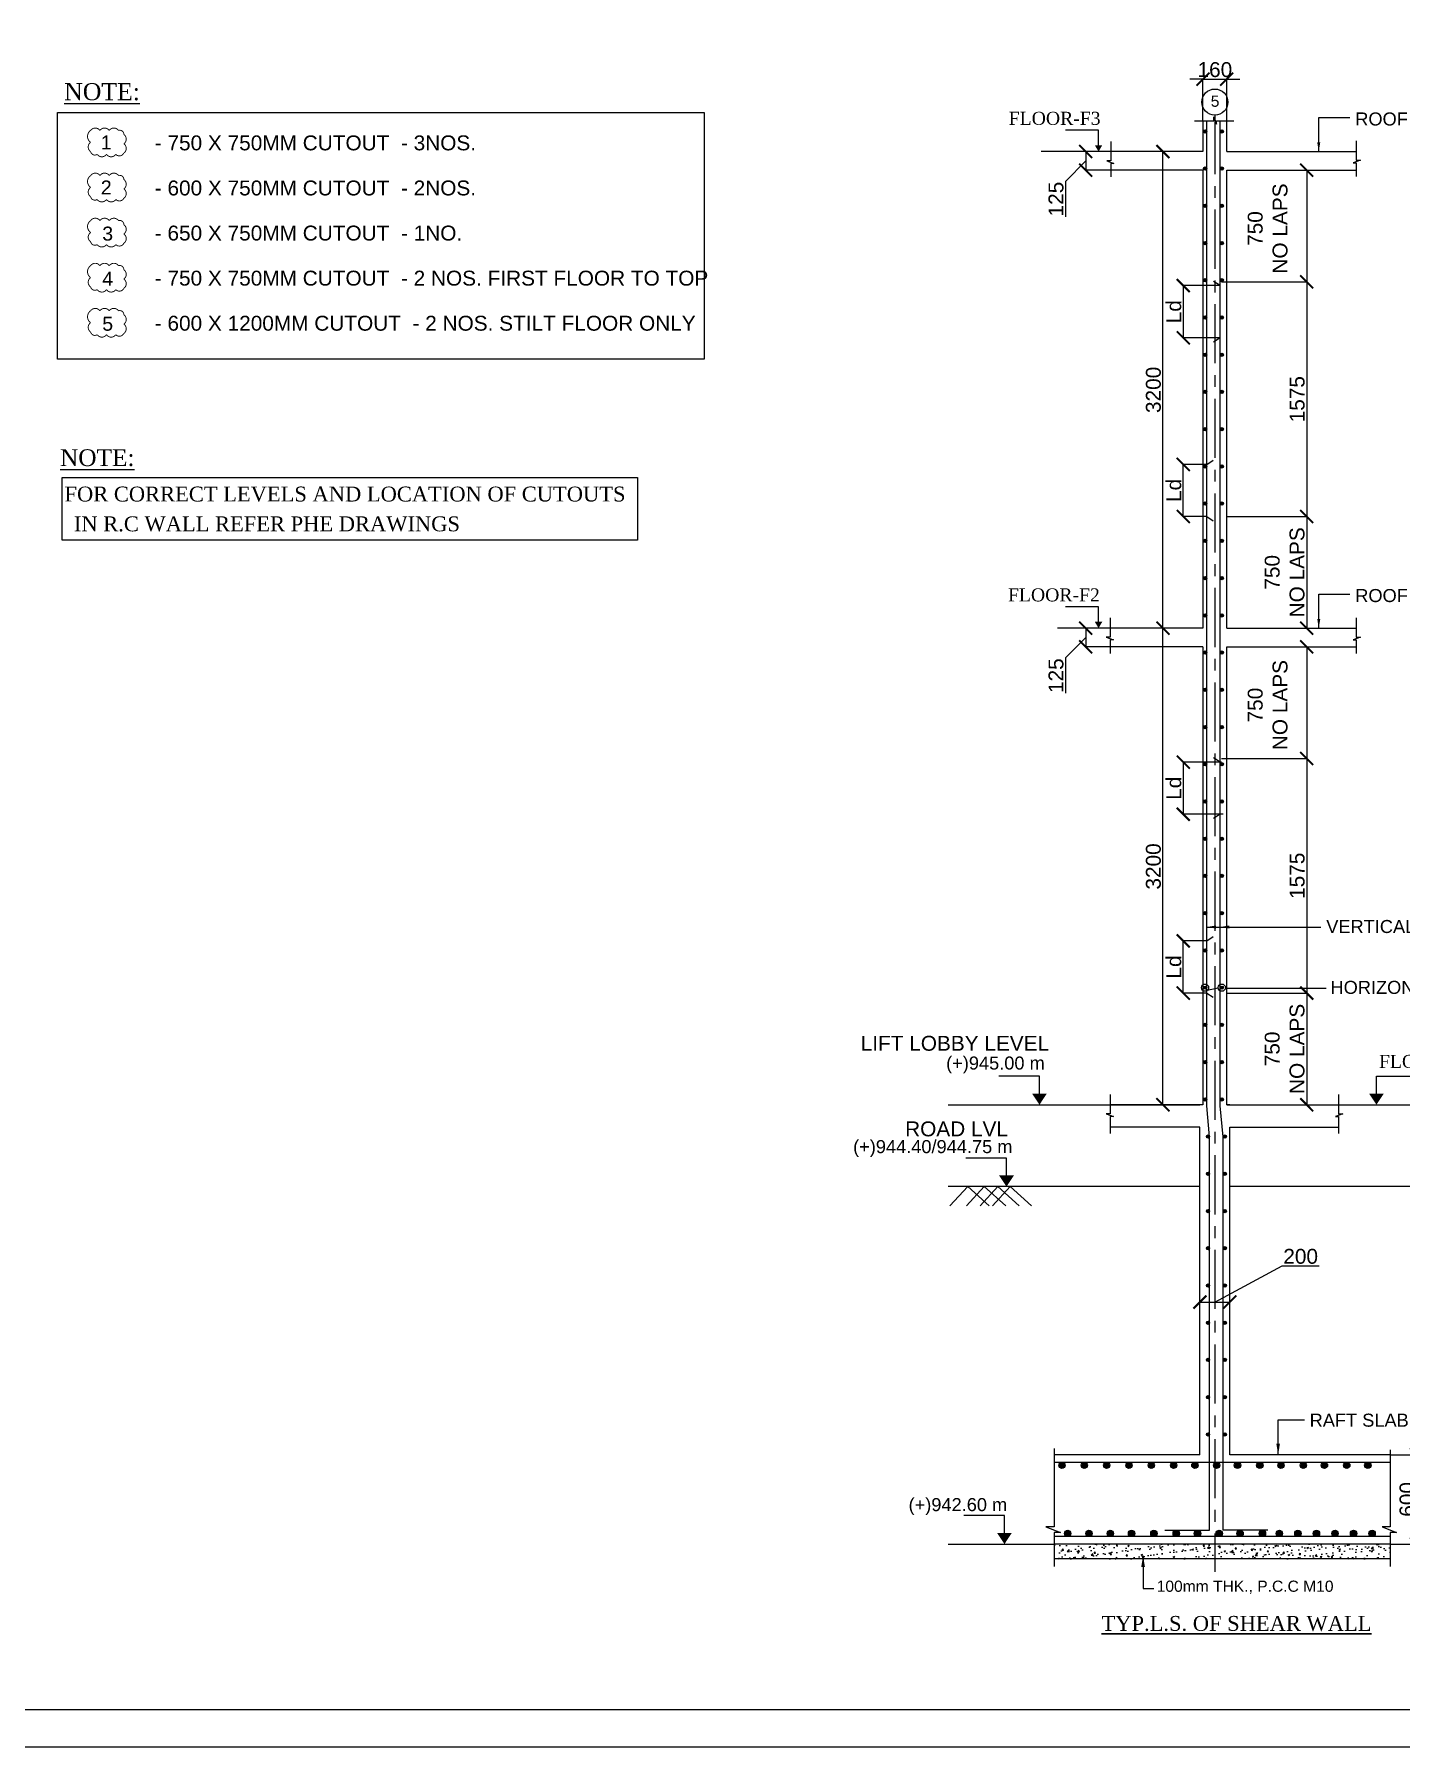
# Model space of a CAD drawing. Header units: inches. Extents: x 207135 to 337634, y -175669 to -89669.
# Drawn here: x 233141 to 269851, y -175669 to -129673 of the extents above; entities that cross this region are included whole.
import ezdxf
from ezdxf.enums import TextEntityAlignment as Align

# ---------------------------------------------------------------- set-up
doc = ezdxf.new("R2010")
doc.units = ezdxf.units.IN
doc.header["$MEASUREMENT"] = 0
doc.linetypes.add('CENTER', pattern=[50.8, 31.75, -6.35, 6.35, -6.35])
for name, color, linetype in [('1', 8, 'Continuous'), ('1 SHEET', 7, 'Continuous'), ('2', 1, 'Continuous'), ('4', 4, 'Continuous'), ('5', 2, 'Continuous'), ('ARROW', 5, 'Continuous'), ('BRACKETS', 4, 'Continuous'), ('DIM', 251, 'Continuous'), ('GRID', 8, 'CENTER'), ('grid ci', 5, 'Continuous'), ('GRID TXT', 4, 'Continuous'), ('sleave', 1, 'Continuous'), ('TEXT-1', 3, 'Continuous'), ('Ttxt', 3, 'Continuous')]:
    doc.layers.add(name, color=color, linetype=linetype)
for name, color, linetype, lineweight in [('JKEC COLHAT', 2, 'Continuous', 20), ('text', 4, 'Continuous', 30), ('TEXT1', 3, 'Continuous', 20)]:
    doc.layers.add(name, color=color, linetype=linetype, lineweight=lineweight)
doc.styles.add('1-GROUND FLOOR$0$SANSSERIF', font='sanss___.ttf')
doc.styles.add('Arial', font='arial.ttf', dxfattribs={"height": 400})
doc.styles.add('T200', font='sanss___.ttf', dxfattribs={"height": 250})
doc.styles.add('T300', font='sanss___.ttf', dxfattribs={"height": 350})
doc.styles.add('T400', font='romantic.ttf')
doc.dimstyles.new('SCALE-25', dxfattribs={"dimtxt": 400, "dimasz": 350, "dimexe": 0, "dimexo": 0, "dimgap": 50, "dimtad": 1, "dimdec": 0, "dimlfac": 0.25, "dimzin": 0, "dimdsep": 46, "dimtxsty": 'Arial', "dimblk": 'ARCHTICK', "dimcen": 0, "dimclrd": 5, "dimclre": 8, "dimclrt": 1, "dimadec": 0, "dimazin": 0, "dimtfac": 1, "dimtdec": 0, "dimtix": 1, "dimtmove": 2, "dimatfit": 3, "dimfxl": 0, "dimtolj": 1, "dimtzin": 0, "dimlwd": -1, "dimarcsym": 0})

# ---------------------------------------------------------------- blocks, each defined once
blk = doc.blocks.new('_ARCHTICK')
at = {"color": 0, "linetype": 'ByBlock', "const_width": 0.15}
blk.add_lwpolyline([(-0.5, -0.5), (0.5, 0.5)], dxfattribs=at)
blk = doc.blocks.new('*D720')
at = {"layer": 'Defpoints', "color": 0}
for p in [(265177, -142625), (265177, -145625), (267324, -145625)]:
    blk.add_point(p, dxfattribs=at)
at = {"layer": 'DIM', "color": 8, "lineweight": -2}
for p, q in [((265177, -142625), (267324, -142625)), ((265177, -145625), (267324, -145625))]:
    blk.add_line(p, q, dxfattribs=at)
at = {"layer": 'DIM', "color": 5}
blk.add_line((267324, -142625), (267324, -145625), dxfattribs=at)
at = {"layer": 'DIM', "color": 5, "xscale": 350, "yscale": 350, "zscale": 350}
for p, rotation in [((267324, -142625), 90), ((267324, -145625), 270)]:
    blk.add_blockref('_ARCHTICK', p, dxfattribs=dict(at, rotation=rotation))
at = {"layer": 'DIM', "color": 1, "insert": (266733, -144125), "char_height": 400, "attachment_point": 5, "rotation": 90, "style": 'Arial'}
blk.add_mtext('\\A1;750\\PNO LAPS', dxfattribs=at)
blk = doc.blocks.new('*D721')
at = {"layer": 'Defpoints', "color": 0}
for p in [(263462, -145625), (264537, -145625), (264457, -158425)]:
    blk.add_point(p, dxfattribs=at)
at = {"layer": 'DIM', "color": 8, "lineweight": -2}
for p, q in [((264537, -145625), (263462, -145625)), ((264457, -158425), (263462, -158425))]:
    blk.add_line(p, q, dxfattribs=at)
at = {"layer": 'DIM', "color": 5}
blk.add_line((263462, -158425), (263462, -145625), dxfattribs=at)
at = {"layer": 'DIM', "color": 5, "xscale": 350, "yscale": 350, "zscale": 350}
for p, rotation in [((263462, -145625), 90), ((263462, -158425), 270)]:
    blk.add_blockref('_ARCHTICK', p, dxfattribs=dict(at, rotation=rotation))
at = {"layer": 'DIM', "color": 1, "insert": (263207, -152025), "char_height": 400, "attachment_point": 5, "rotation": 90, "style": 'Arial'}
blk.add_mtext('\\A1;3200', dxfattribs=at)
blk = doc.blocks.new('_DatumFilled')
at = {"color": 0, "linetype": 'ByBlock'}
blk.add_solid([(0, 0.58), (-1, 0), (0, -0.58)], dxfattribs=at)
blk = doc.blocks.new('*D722')
at = {"layer": 'Defpoints', "color": 0}
for p in [(264009, -141225), (264637, -141225), (264637, -142625)]:
    blk.add_point(p, dxfattribs=at)
at = {"layer": 'DIM', "color": 8, "lineweight": -2}
for p, q in [((264637, -141225), (264009, -141225)), ((264637, -142625), (264009, -142625))]:
    blk.add_line(p, q, dxfattribs=at)
at = {"layer": 'DIM', "color": 5}
blk.add_line((264009, -142625), (264009, -141225), dxfattribs=at)
at = {"layer": 'DIM', "color": 5, "xscale": 350, "yscale": 350, "zscale": 350}
for p, rotation in [((264009, -141225), 90), ((264009, -142625), 270)]:
    blk.add_blockref('_ARCHTICK', p, dxfattribs=dict(at, rotation=rotation))
at = {"layer": 'DIM', "color": 1, "insert": (263755, -141925), "char_height": 400, "attachment_point": 5, "rotation": 90, "style": 'Arial'}
blk.add_mtext('\\A1;Ld', dxfattribs=at)
blk = doc.blocks.new('*D723')
at = {"layer": 'Defpoints', "color": 0}
for p in [(264997, -136425), (264009, -137825), (264997, -137825)]:
    blk.add_point(p, dxfattribs=at)
at = {"layer": 'DIM', "color": 8, "lineweight": -2}
for p, q in [((264997, -136425), (264009, -136425)), ((264997, -137825), (264009, -137825))]:
    blk.add_line(p, q, dxfattribs=at)
at = {"layer": 'DIM', "color": 5}
blk.add_line((264009, -136425), (264009, -137825), dxfattribs=at)
at = {"layer": 'DIM', "color": 5, "xscale": 350, "yscale": 350, "zscale": 350}
for p, rotation in [((264009, -136425), 90), ((264009, -137825), 270)]:
    blk.add_blockref('_ARCHTICK', p, dxfattribs=dict(at, rotation=rotation))
at = {"layer": 'DIM', "color": 1, "insert": (263755, -137125), "char_height": 400, "attachment_point": 5, "rotation": 90, "style": 'Arial'}
blk.add_mtext('\\A1;Ld', dxfattribs=at)
blk = doc.blocks.new('*D724')
at = {"layer": 'Defpoints', "color": 0}
for p in [(265177, -130879), (264537, -132000), (265177, -132000)]:
    blk.add_point(p, dxfattribs=at)
at = {"layer": 'DIM', "color": 5}
for p, q in [((264537, -130879), (264187, -130879)), ((264537, -130879), (265177, -130879)), ((265177, -130879), (265527, -130879))]:
    blk.add_line(p, q, dxfattribs=at)
at = {"layer": 'DIM', "color": 8, "lineweight": -2}
for p, q in [((264537, -132000), (264537, -130879)), ((265177, -132000), (265177, -130879))]:
    blk.add_line(p, q, dxfattribs=at)
at = {"layer": 'DIM', "color": 5, "xscale": 350, "yscale": 350, "zscale": 350}
blk.add_blockref('_ARCHTICK', (264537, -130879), dxfattribs=at)
at = {"layer": 'DIM', "color": 5, "xscale": 350, "yscale": 350, "zscale": 350, "rotation": 180}
blk.add_blockref('_ARCHTICK', (265177, -130879), dxfattribs=at)
at = {"layer": 'DIM', "color": 1, "insert": (264857, -130625), "char_height": 400, "attachment_point": 5, "style": 'Arial'}
blk.add_mtext('\\A1;160', dxfattribs=at)
blk = doc.blocks.new('*D725')
at = {"layer": 'Defpoints', "color": 0}
for p in [(265177, -133325), (265037, -136325), (267324, -136325)]:
    blk.add_point(p, dxfattribs=at)
at = {"layer": 'DIM', "color": 8, "lineweight": -2}
for p, q in [((265177, -133325), (267324, -133325)), ((265037, -136325), (267324, -136325))]:
    blk.add_line(p, q, dxfattribs=at)
at = {"layer": 'DIM', "color": 5}
blk.add_line((267324, -133325), (267324, -136325), dxfattribs=at)
at = {"layer": 'DIM', "color": 5, "xscale": 350, "yscale": 350, "zscale": 350}
for p, rotation in [((267324, -133325), 90), ((267324, -136325), 270)]:
    blk.add_blockref('_ARCHTICK', p, dxfattribs=dict(at, rotation=rotation))
at = {"layer": 'DIM', "color": 1, "insert": (266277, -134891), "char_height": 400, "attachment_point": 5, "rotation": 90, "style": 'Arial'}
blk.add_mtext('\\A1;750\\PNO LAPS', dxfattribs=at)
blk = doc.blocks.new('*D726')
at = {"layer": 'Defpoints', "color": 0}
for p in [(263462, -132825), (264009, -132825), (264009, -145625)]:
    blk.add_point(p, dxfattribs=at)
at = {"layer": 'DIM', "color": 8, "lineweight": -2}
for p, q in [((264009, -132825), (263462, -132825)), ((264009, -145625), (263462, -145625))]:
    blk.add_line(p, q, dxfattribs=at)
at = {"layer": 'DIM', "color": 5}
blk.add_line((263462, -145625), (263462, -132825), dxfattribs=at)
at = {"layer": 'DIM', "color": 5, "xscale": 350, "yscale": 350, "zscale": 350}
for p, rotation in [((263462, -132825), 90), ((263462, -145625), 270)]:
    blk.add_blockref('_ARCHTICK', p, dxfattribs=dict(at, rotation=rotation))
at = {"layer": 'DIM', "color": 1, "insert": (263207, -139225), "char_height": 400, "attachment_point": 5, "rotation": 90, "style": 'Arial'}
blk.add_mtext('\\A1;3200', dxfattribs=at)
blk = doc.blocks.new('*D727')
at = {"layer": 'Defpoints', "color": 0}
for p in [(265257, -163724), (264457, -164220), (265257, -164220)]:
    blk.add_point(p, dxfattribs=at)
at = {"layer": 'DIM', "color": 5}
for p, q in [((264857, -163724), (266667, -162753)), ((266667, -162753), (267657, -162753)), ((264457, -163724), (265257, -163724))]:
    blk.add_line(p, q, dxfattribs=at)
at = {"layer": 'DIM', "color": 8, "lineweight": -2}
for p, q in [((264457, -164220), (264457, -163724)), ((265257, -164220), (265257, -163724))]:
    blk.add_line(p, q, dxfattribs=at)
at = {"layer": 'DIM', "color": 5, "xscale": 350, "yscale": 350, "zscale": 350, "rotation": 180}
blk.add_blockref('_ARCHTICK', (264457, -163724), dxfattribs=at)
at = {"layer": 'DIM', "color": 5, "xscale": 350, "yscale": 350, "zscale": 350}
blk.add_blockref('_ARCHTICK', (265257, -163724), dxfattribs=at)
at = {"layer": 'DIM', "color": 1, "insert": (267162, -162499), "char_height": 400, "attachment_point": 5, "style": 'Arial'}
blk.add_mtext('\\A1;200', dxfattribs=at)
blk = doc.blocks.new('R1')
at = {"layer": '5'}
h = blk.add_hatch(color=256, dxfattribs=at)
edge = h.paths.add_edge_path()
edge.add_arc((0, 0), 69.6, 0, 360)
at = {"layer": '5', "color": 6}
blk.add_circle((0, 0), 69.6, dxfattribs=at)
blk = doc.blocks.new('*D728')
at = {"layer": 'Defpoints', "color": 0}
for p in [(265177, -155425), (265177, -158425), (267324, -158425)]:
    blk.add_point(p, dxfattribs=at)
at = {"layer": 'DIM', "color": 8, "lineweight": -2}
for p, q in [((265177, -155425), (267324, -155425)), ((265177, -158425), (267324, -158425))]:
    blk.add_line(p, q, dxfattribs=at)
at = {"layer": 'DIM', "color": 5}
blk.add_line((267324, -155425), (267324, -158425), dxfattribs=at)
at = {"layer": 'DIM', "color": 5, "xscale": 350, "yscale": 350, "zscale": 350}
for p, rotation in [((267324, -155425), 90), ((267324, -158425), 270)]:
    blk.add_blockref('_ARCHTICK', p, dxfattribs=dict(at, rotation=rotation))
at = {"layer": 'DIM', "color": 1, "insert": (266733, -156925), "char_height": 400, "attachment_point": 5, "rotation": 90, "style": 'Arial'}
blk.add_mtext('\\A1;750\\PNO LAPS', dxfattribs=at)
blk = doc.blocks.new('*D729')
at = {"layer": 'Defpoints', "color": 0}
for p in [(264009, -154025), (264637, -154025), (264637, -155425)]:
    blk.add_point(p, dxfattribs=at)
at = {"layer": 'DIM', "color": 8, "lineweight": -2}
for p, q in [((264637, -154025), (264009, -154025)), ((264637, -155425), (264009, -155425))]:
    blk.add_line(p, q, dxfattribs=at)
at = {"layer": 'DIM', "color": 5}
blk.add_line((264009, -155425), (264009, -154025), dxfattribs=at)
at = {"layer": 'DIM', "color": 5, "xscale": 350, "yscale": 350, "zscale": 350}
for p, rotation in [((264009, -154025), 90), ((264009, -155425), 270)]:
    blk.add_blockref('_ARCHTICK', p, dxfattribs=dict(at, rotation=rotation))
at = {"layer": 'DIM', "color": 1, "insert": (263755, -154725), "char_height": 400, "attachment_point": 5, "rotation": 90, "style": 'Arial'}
blk.add_mtext('\\A1;Ld', dxfattribs=at)
blk = doc.blocks.new('*D730')
at = {"layer": 'Defpoints', "color": 0}
for p in [(265037, -149225), (264009, -150625), (265077, -150625)]:
    blk.add_point(p, dxfattribs=at)
at = {"layer": 'DIM', "color": 8, "lineweight": -2}
for p, q in [((265037, -149225), (264009, -149225)), ((265077, -150625), (264009, -150625))]:
    blk.add_line(p, q, dxfattribs=at)
at = {"layer": 'DIM', "color": 5}
blk.add_line((264009, -149225), (264009, -150625), dxfattribs=at)
at = {"layer": 'DIM', "color": 5, "xscale": 350, "yscale": 350, "zscale": 350}
for p, rotation in [((264009, -149225), 90), ((264009, -150625), 270)]:
    blk.add_blockref('_ARCHTICK', p, dxfattribs=dict(at, rotation=rotation))
at = {"layer": 'DIM', "color": 1, "insert": (263755, -149925), "char_height": 400, "attachment_point": 5, "rotation": 90, "style": 'Arial'}
blk.add_mtext('\\A1;Ld', dxfattribs=at)
blk = doc.blocks.new('*D731')
at = {"layer": 'Defpoints', "color": 0}
for p in [(265177, -146125), (265037, -149125), (267324, -149125)]:
    blk.add_point(p, dxfattribs=at)
at = {"layer": 'DIM', "color": 8, "lineweight": -2}
for p, q in [((265177, -146125), (267324, -146125)), ((265037, -149125), (267324, -149125))]:
    blk.add_line(p, q, dxfattribs=at)
at = {"layer": 'DIM', "color": 5}
blk.add_line((267324, -146125), (267324, -149125), dxfattribs=at)
at = {"layer": 'DIM', "color": 5, "xscale": 350, "yscale": 350, "zscale": 350}
for p, rotation in [((267324, -146125), 90), ((267324, -149125), 270)]:
    blk.add_blockref('_ARCHTICK', p, dxfattribs=dict(at, rotation=rotation))
at = {"layer": 'DIM', "color": 1, "insert": (266277, -147691), "char_height": 400, "attachment_point": 5, "rotation": 90, "style": 'Arial'}
blk.add_mtext('\\A1;750\\PNO LAPS', dxfattribs=at)
blk = doc.blocks.new('*D732')
at = {"layer": 'Defpoints', "color": 0}
for p in [(269570, -167825), (269570, -170225), (270275, -170225)]:
    blk.add_point(p, dxfattribs=at)
at = {"layer": 'DIM', "color": 8, "lineweight": -2}
for p, q in [((269570, -167825), (270275, -167825)), ((269570, -170225), (270275, -170225))]:
    blk.add_line(p, q, dxfattribs=at)
at = {"layer": 'DIM', "color": 5}
blk.add_line((270275, -167825), (270275, -170225), dxfattribs=at)
at = {"layer": 'DIM', "color": 5, "xscale": 350, "yscale": 350, "zscale": 350}
for p, rotation in [((270275, -167825), 90), ((270275, -170225), 270)]:
    blk.add_blockref('_ARCHTICK', p, dxfattribs=dict(at, rotation=rotation))
at = {"layer": 'DIM', "color": 1, "insert": (270021, -169025), "char_height": 400, "attachment_point": 5, "rotation": 90, "style": 'Arial'}
blk.add_mtext('\\A1;600', dxfattribs=at)
blk = doc.blocks.new('*D733')
at = {"layer": 'Defpoints', "color": 0}
for p in [(262062, -132825), (261387, -133325), (262062, -133325)]:
    blk.add_point(p, dxfattribs=at)
at = {"layer": 'DIM', "color": 8, "lineweight": -2}
for p, q in [((262062, -132825), (261387, -132825)), ((262062, -133325), (261387, -133325))]:
    blk.add_line(p, q, dxfattribs=at)
at = {"layer": 'DIM', "color": 5}
for p, q in [((261387, -132825), (261387, -133325)), ((261387, -133075), (260845, -133625)), ((260845, -133625), (260845, -134574))]:
    blk.add_line(p, q, dxfattribs=at)
at = {"layer": 'DIM', "color": 5, "xscale": 350, "yscale": 350, "zscale": 350}
for p, rotation in [((261387, -132825), 90), ((261387, -133325), 270)]:
    blk.add_blockref('_ARCHTICK', p, dxfattribs=dict(at, rotation=rotation))
at = {"layer": 'DIM', "color": 1, "insert": (260591, -134100), "char_height": 400, "attachment_point": 5, "rotation": 90, "style": 'Arial'}
blk.add_mtext('\\A1;125', dxfattribs=at)
blk = doc.blocks.new('*D734')
at = {"layer": 'Defpoints', "color": 0}
for p in [(265077, -136325), (265177, -142625), (267324, -142625)]:
    blk.add_point(p, dxfattribs=at)
at = {"layer": 'DIM', "color": 8, "lineweight": -2}
for p, q in [((265077, -136325), (267324, -136325)), ((265177, -142625), (267324, -142625))]:
    blk.add_line(p, q, dxfattribs=at)
at = {"layer": 'DIM', "color": 5}
blk.add_line((267324, -136325), (267324, -142625), dxfattribs=at)
at = {"layer": 'DIM', "color": 5, "xscale": 350, "yscale": 350, "zscale": 350}
for p, rotation in [((267324, -136325), 90), ((267324, -142625), 270)]:
    blk.add_blockref('_ARCHTICK', p, dxfattribs=dict(at, rotation=rotation))
at = {"layer": 'DIM', "color": 1, "insert": (267069, -139475), "char_height": 400, "attachment_point": 5, "rotation": 90, "style": 'Arial'}
blk.add_mtext('\\A1;1575', dxfattribs=at)
blk = doc.blocks.new('*D735')
at = {"layer": 'Defpoints', "color": 0}
for p in [(262062, -145625), (261387, -146125), (262062, -146125)]:
    blk.add_point(p, dxfattribs=at)
at = {"layer": 'DIM', "color": 8, "lineweight": -2}
for p, q in [((262062, -145625), (261387, -145625)), ((262062, -146125), (261387, -146125))]:
    blk.add_line(p, q, dxfattribs=at)
at = {"layer": 'DIM', "color": 5}
for p, q in [((261387, -145625), (261387, -146125)), ((261387, -145875), (260845, -146425)), ((260845, -146425), (260845, -147374))]:
    blk.add_line(p, q, dxfattribs=at)
at = {"layer": 'DIM', "color": 5, "xscale": 350, "yscale": 350, "zscale": 350}
for p, rotation in [((261387, -145625), 90), ((261387, -146125), 270)]:
    blk.add_blockref('_ARCHTICK', p, dxfattribs=dict(at, rotation=rotation))
at = {"layer": 'DIM', "color": 1, "insert": (260591, -146900), "char_height": 400, "attachment_point": 5, "rotation": 90, "style": 'Arial'}
blk.add_mtext('\\A1;125', dxfattribs=at)
blk = doc.blocks.new('*D736')
at = {"layer": 'Defpoints', "color": 0}
for p in [(265077, -149125), (265177, -155425), (267324, -155425)]:
    blk.add_point(p, dxfattribs=at)
at = {"layer": 'DIM', "color": 8, "lineweight": -2}
for p, q in [((265077, -149125), (267324, -149125)), ((265177, -155425), (267324, -155425))]:
    blk.add_line(p, q, dxfattribs=at)
at = {"layer": 'DIM', "color": 5}
blk.add_line((267324, -149125), (267324, -155425), dxfattribs=at)
at = {"layer": 'DIM', "color": 5, "xscale": 350, "yscale": 350, "zscale": 350}
for p, rotation in [((267324, -149125), 90), ((267324, -155425), 270)]:
    blk.add_blockref('_ARCHTICK', p, dxfattribs=dict(at, rotation=rotation))
at = {"layer": 'DIM', "color": 1, "insert": (267069, -152275), "char_height": 400, "attachment_point": 5, "rotation": 90, "style": 'Arial'}
blk.add_mtext('\\A1;1575', dxfattribs=at)

msp = doc.modelspace()

# ---------------------------------------------------------------- hatches: boundary and pattern name
at = {"layer": '1'}
h = msp.add_hatch(dxfattribs=at)
h.set_pattern_fill('AR-CONC', color=256, scale=60, style=0)
h.set_pattern_definition([(50, (-344287.3, -259990.6), (430.3561, -37.65128), [45, -495]), (355, (-344287.3, -259990.6), (-83.2508, 451.31528), [36, -396]), (100.4514, (-344251.44, -259993.74), (347.10563, 413.66373), [38.2441, -420.68527]), (46.1842, (-344287.3, -259870.6), (640.34463, -99.3114), [67.5, -742.5]), (96.6356, (-344233.94, -259878.9), (560.7976, 584.4707), [57.3662, -631.0278]), (351.1842, (-344287.3, -259870.6), (560.7972, 584.47116), [54, -594]), (21, (-344227.3, -259900.6), (358.14423, -241.57133), [45, -495]), (326, (-344227.3, -259900.6), (145.9892, 435.09003), [36, -396]), (71.4514, (-344197.46, -259920.73), (504.13358, 193.5183), [38.2441, -420.68527]), (37.5, (-344287.3, -259990.6), (7.295913, 199.736312), [0, -391.2, 0, -402, 0, -397.5]), (7.5, (-344287.3, -259990.6), (157.84172, 236.64703), [0, -229.2, 0, -382.2, 0, -151.5]), (327.5, (-344421.1, -259990.6), (320.29346, -13.532923), [0, -150, 0, -468, 0, -621]), (317.5, (-344481.1, -259990.6), (349.9117, 60.06299), [0, -195, 0, -310.8, 0, -441])])
h.paths.add_polyline_path([(260538.7, -170225), (269569.9, -170225), (269569.9, -170625), (260538.7, -170625)])
at = {"layer": '5'}
for points in [[(260835.8, -168110, 1), (260664.4, -168110, 1)], [(261435.8, -168110, 1), (261264.4, -168110, 1)], [(262035.8, -168110, 1), (261864.4, -168110, 1)], [(262635.8, -168110, 1), (262464.4, -168110, 1)], [(263235.8, -168110, 1), (263064.4, -168110, 1)], [(263835.8, -168110, 1), (263664.4, -168110, 1)], [(264407.6, -168110, 1), (264236.2, -168110, 1)], [(264991.4, -168110, 1), (264820.1, -168110, 1)], [(265550.8, -168110, 1), (265379.5, -168110, 1)], [(266150.8, -168110, 1), (265979.5, -168110, 1)], [(266718.1, -168110, 1), (266546.8, -168110, 1)], [(267318.1, -168110, 1), (267146.8, -168110, 1)], [(267885.4, -168110, 1), (267714.1, -168110, 1)], [(268485.4, -168110, 1), (268314.1, -168110, 1)], [(269052.7, -168110, 1), (268881.4, -168110, 1)], [(260989.8, -169939.4, 1), (260818.4, -169939.4, 1)], [(261561.6, -169939.4, 1), (261390.2, -169939.4, 1)], [(262133.4, -169939.4, 1), (261962, -169939.4, 1)], [(262705.2, -169939.4, 1), (262533.8, -169939.4, 1)], [(263305.2, -169939.4, 1), (263133.8, -169939.4, 1)], [(263905.2, -169939.4, 1), (263733.8, -169939.4, 1)], [(264477, -169939.4, 1), (264305.6, -169939.4, 1)], [(265060.8, -169939.4, 1), (264889.5, -169939.4, 1)], [(265620.3, -169939.4, 1), (265448.9, -169939.4, 1)], [(266220.3, -169939.4, 1), (266048.9, -169939.4, 1)], [(266675.2, -169939.4, 1), (266503.9, -169939.4, 1)], [(267173.7, -169939.4, 1), (267002.4, -169939.4, 1)], [(267672.2, -169939.4, 1), (267500.9, -169939.4, 1)], [(268170.8, -169939.4, 1), (267999.4, -169939.4, 1)], [(268669.3, -169939.4, 1), (268498, -169939.4, 1)], [(269167.8, -169939.4, 1), (268996.5, -169939.4, 1)]]:
    msp.add_hatch(color=256, dxfattribs=at).paths.add_polyline_path(points)

# ---------------------------------------------------------------- linework, layer by layer
at = {"layer": '1'}
for p, q in [((258217, -160625), (257741.6, -161139.2)), ((258663.5, -160625), (258188.1, -161139.2)), ((258217, -160625), (258792.3, -161139.2)), ((259028.3, -160625), (258552.9, -161139.2)), ((258663.5, -160625), (259238.9, -161139.2)), ((259359.5, -160625), (258884.2, -161139.2)), ((259028.3, -160625), (259603.7, -161139.2)), ((259359.5, -160625), (259934.9, -161139.2))]:
    msp.add_line(p, q, dxfattribs=at)
for points in [[(264313.3, -132000), (264833.4, -132000), (264833.4, -131889.7), (264905.3, -132085), (264905.3, -132000), (265365.7, -132000)], [(262061.9, -132549.3), (262061.9, -133069.5), (261951.6, -133069.5), (262146.9, -133141.3), (262061.9, -133141.3), (262061.9, -133501.7)], [(268657.2, -132536.5), (268657.2, -133056.6), (268767.5, -133056.6), (268572.3, -133128.5), (268657.2, -133128.5), (268657.2, -133488.9)], [(262047.8, -145349.3), (262047.8, -145869.5), (261937.5, -145869.5), (262132.7, -145941.3), (262047.8, -145941.3), (262047.8, -146301.7)], [(268657.2, -145349.3), (268657.2, -145869.5), (268767.5, -145869.5), (268572.3, -145941.3), (268657.2, -145941.3), (268657.2, -146301.7)], [(262047.8, -158149.3), (262047.8, -158669.5), (261937.5, -158669.5), (262132.7, -158741.3), (262047.8, -158741.3), (262047.8, -159201.7)], [(268180.6, -158149.3), (268180.6, -158669.5), (268290.9, -158669.5), (268095.7, -158741.3), (268180.6, -158741.3), (268180.6, -159201.7)], [(260538.7, -167655.6), (260538.7, -169766.3), (260318.1, -169766.3), (260708.6, -169910.1), (260538.7, -169910.1), (260538.7, -170830.8)], [(269569.9, -167693.5), (269569.9, -169766.3), (269349.4, -169766.3), (269739.8, -169910.1), (269569.9, -169910.1), (269569.9, -170830.8)]]:
    msp.add_lwpolyline(points, dxfattribs=at)
at = {"layer": '2', "color": 5}
for p, q in [((264945.8, -155296.9), (264651.2, -155358.4)), ((265138.7, -155291), (267845.2, -155291.2)), ((269569.9, -170625), (260538.7, -170625))]:
    msp.add_line(p, q, dxfattribs=at)
at = {"layer": '2', "color": 1}
msp.add_lwpolyline([(251135.3, -138397.6), (233768.5, -138397.6), (233768.5, -131769.9), (251135.3, -131769.9)], close=True, dxfattribs=at)
at = {"layer": '2', "color": 1, "linetype": 'Continuous'}
for points in [[(261732.5, -132652.2), (261732.5, -132248.1), (260841.7, -132248.1)], [(261732.5, -145452.2), (261732.5, -145048.1), (260841.7, -145048.1)], [(260144.5, -158223.7), (260144.5, -157661.3), (259053.7, -157661.3)], [(269197.3, -158223.7), (269197.3, -157661.3), (270198.9, -157661.3)], [(259259.5, -160423.7), (259259.5, -159861.3), (258168.8, -159861.3)], [(259204.2, -170023.7), (259204.2, -169461.3), (258113.5, -169461.3)]]:
    msp.add_lwpolyline(points, dxfattribs=at)
at = {"layer": '2', "color": 5}
for centre in [(264592.7, -155280.5), (265041.8, -155280.5)]:
    msp.add_circle(centre, 97.4, dxfattribs=at)
at = {"layer": '2', "color": 1, "linetype": 'Continuous'}
for points in [[(260345.3, -158124.2), (260145.3, -158425), (259945.3, -158124.2)], [(269398.2, -158124.2), (269198.2, -158425), (268998.2, -158124.2)], [(259460.3, -160324.2), (259260.3, -160625), (259060.3, -160324.2)], [(259405.1, -169924.2), (259205.1, -170225), (259005.1, -169924.2)]]:
    msp.add_solid(points, dxfattribs=at)
at = {"layer": '4', "ltscale": 0.2}
for p, q in [((264537.3, -132000), (264537.3, -132825)), ((265177.3, -132825), (265177.3, -132000)), ((264537.3, -132825), (262061.9, -132825)), ((265177.3, -132825), (268657.2, -132825)), ((264537.3, -133325), (262061.9, -133325)), ((264537.3, -133325), (264537.3, -145625)), ((265177.3, -145625), (265177.3, -133325)), ((265177.3, -133325), (268657.2, -133325)), ((264537.3, -145625), (262047.8, -145625)), ((265177.3, -145625), (268657.2, -145625)), ((264537.3, -146125), (262047.8, -146125)), ((264537.3, -146125), (264537.3, -158425)), ((265177.3, -158425), (265177.3, -146125)), ((265177.3, -146125), (268657.2, -146125)), ((264537.3, -158425), (262047.8, -158425)), ((264537.3, -158425), (264457.3, -158425)), ((265257.3, -158425), (265177.3, -158425)), ((265177.3, -158425), (268180.6, -158425)), ((264457.3, -159025), (262047.8, -159025)), ((264457.3, -167825), (264457.3, -159025)), ((265257.3, -167825), (265257.3, -159025)), ((265257.3, -159025), (268180.6, -159025))]:
    msp.add_line(p, q, dxfattribs=at)
at = {"layer": '4'}
for p, q in [((264457.3, -167825), (260538.7, -167825)), ((269569.9, -167825), (265257.3, -167825)), ((269569.9, -170225), (260538.7, -170225))]:
    msp.add_line(p, q, dxfattribs=at)
at = {"layer": '5', "ltscale": 0.2}
for p, q in [((264637.3, -158457.9), (264637.3, -132000)), ((264997.3, -158457.9), (264997.3, -132000)), ((264997.3, -136425), (264823.2, -136310)), ((264997.3, -137825), (264823.2, -137940)), ((264637.3, -141225), (264811.3, -141110)), ((264637.3, -142625), (264811.3, -142740)), ((264997.3, -149225), (264823.2, -149110)), ((264997.3, -150625), (264823.2, -150740)), ((264637.3, -154025), (264811.3, -153910)), ((264637.3, -155425), (264811.3, -155540)), ((264717.3, -159286.2), (264637.3, -158457.9)), ((265077.3, -159286.2), (264997.3, -158457.9))]:
    msp.add_line(p, q, dxfattribs=at)
at = {"layer": '5'}
for p, q in [((260538.7, -168025), (269569.9, -168025)), ((269569.9, -170025), (260538.7, -170025))]:
    msp.add_line(p, q, dxfattribs=at)
at = {"layer": '5', "color": 7, "const_width": 25}
msp.add_lwpolyline([(234655.9, -132256.8, -0.5205671), (234905.9, -132256.8, -0.5205671), (235155.9, -132256.8, -0.5205671), (235405.9, -132256.8, -0.5205671), (235548, -132364.7, -0.5205671), (235548, -132614.7, -0.5205671), (235548, -132864.7, -0.5205671), (235332.5, -132899.2, -0.5205671), (235082.5, -132899.2, -0.5205671), (234832.5, -132899.2, -0.5205671), (234655.9, -132825.7, -0.5205671), (234655.9, -132575.7, -0.5205671)], format="xyb", close=True, dxfattribs=at)
at = {"layer": '5', "color": 3, "const_width": 25}
msp.add_lwpolyline([(234655.9, -133467.7, -0.5205671), (234905.9, -133467.7, -0.5205671), (235155.9, -133467.7, -0.5205671), (235405.9, -133467.7, -0.5205671), (235548, -133575.7, -0.5205671), (235548, -133825.7, -0.5205671), (235548, -134075.7, -0.5205671), (235332.5, -134110.1, -0.5205671), (235082.5, -134110.1, -0.5205671), (234832.5, -134110.1, -0.5205671), (234655.9, -134036.7, -0.5205671), (234655.9, -133786.7, -0.5205671)], format="xyb", close=True, dxfattribs=at)
at = {"layer": '5', "const_width": 25}
msp.add_lwpolyline([(234655.9, -134678.7, -0.5205671), (234905.9, -134678.7, -0.5205671), (235155.9, -134678.7, -0.5205671), (235405.9, -134678.7, -0.5205671), (235548, -134786.6, -0.5205671), (235548, -135036.6, -0.5205671), (235548, -135286.6, -0.5205671), (235332.5, -135321.1, -0.5205671), (235082.5, -135321.1, -0.5205671), (234832.5, -135321.1, -0.5205671), (234655.9, -135247.7, -0.5205671), (234655.9, -134997.7, -0.5205671)], format="xyb", close=True, dxfattribs=at)
at = {"layer": '5', "color": 30, "const_width": 25}
msp.add_lwpolyline([(234655.9, -135889.7, -0.5205671), (234905.9, -135889.7, -0.5205671), (235155.9, -135889.7, -0.5205671), (235405.9, -135889.7, -0.5205671), (235548, -135997.6, -0.5205671), (235548, -136247.6, -0.5205671), (235548, -136497.6, -0.5205671), (235332.5, -136532.1, -0.5205671), (235082.5, -136532.1, -0.5205671), (234832.5, -136532.1, -0.5205671), (234655.9, -136458.7, -0.5205671), (234655.9, -136208.7, -0.5205671)], format="xyb", close=True, dxfattribs=at)
at = {"layer": '5', "color": 6, "const_width": 25}
msp.add_lwpolyline([(234655.9, -137100.7, -0.5205671), (234905.9, -137100.7, -0.5205671), (235155.9, -137100.7, -0.5205671), (235405.9, -137100.7, -0.5205671), (235548, -137208.6, -0.5205671), (235548, -137458.6, -0.5205671), (235548, -137708.6, -0.5205671), (235332.5, -137743.1, -0.5205671), (235082.5, -137743.1, -0.5205671), (234832.5, -137743.1, -0.5205671), (234655.9, -137669.6, -0.5205671), (234655.9, -137419.6, -0.5205671)], format="xyb", close=True, dxfattribs=at)
at = {"layer": '5', "ltscale": 0.2}
for points in [[(263517.6, -169853.7), (264717.6, -169853.7), (264717.6, -159286.2)], [(266277.3, -169853.7), (265077.3, -169853.7), (265077.3, -159286.2)]]:
    msp.add_lwpolyline(points, dxfattribs=at)
at = {"layer": '5'}
for centre in [(260750.1, -168110), (261350.1, -168110), (261950.1, -168110), (262550.1, -168110), (263150.1, -168110), (263750.1, -168110), (264321.9, -168110), (264905.7, -168110), (265465.2, -168110), (266065.2, -168110), (266632.5, -168110), (267232.5, -168110), (267799.8, -168110), (268399.8, -168110), (268967.1, -168110), (260904.1, -169939.4), (261475.9, -169939.4), (262047.7, -169939.4), (262619.5, -169939.4), (263219.5, -169939.4), (263819.5, -169939.4), (264391.3, -169939.4), (264975.1, -169939.4), (265534.6, -169939.4), (266134.6, -169939.4), (266589.5, -169939.4), (267088, -169939.4), (267586.6, -169939.4), (268085.1, -169939.4), (268583.6, -169939.4), (269082.1, -169939.4)]:
    msp.add_circle(centre, 85.7, dxfattribs=at)
at = {"layer": 'BRACKETS', "color": 1}
for p, q in [((262061.9, -132825), (260192.9, -132825)), ((262047.8, -145625), (260628.3, -145625)), ((257693.2, -158425), (264457.3, -158425)), ((267999.1, -158425), (277458.9, -158425)), ((264457.3, -160625), (257693.2, -160625)), ((277378.9, -160625), (265257.3, -160625)), ((257693.2, -170225), (260538.7, -170225))]:
    msp.add_line(p, q, dxfattribs=at)
at = {"layer": 'Defpoints', "ltscale": 0.2}
msp.add_lwpolyline([(207134.8, -175669), (329134.8, -175669), (329134.8, -89669), (207134.8, -89669)], close=True, dxfattribs=at)
msp.add_lwpolyline([(207134.8, -175669), (329134.8, -175669), (329134.8, -89669), (207134.8, -89669)], close=True, dxfattribs=at)
at = {"layer": 'GRID', "ltscale": 50}
msp.add_line((264857.3, -131843.6), (264857.3, -170973.6), dxfattribs=at)
at = {"layer": 'grid ci'}
msp.add_circle((264857.3, -131493.6), 350, dxfattribs=at)
at = {"layer": 'JKEC COLHAT', "ltscale": 0.2}
msp.add_lwpolyline([(208134.8, -174669), (328134.8, -174669), (328134.8, -90669), (208134.8, -90669)], close=True, dxfattribs=at)
msp.add_lwpolyline([(208134.8, -174669), (328134.8, -174669), (328134.8, -90669), (208134.8, -90669)], close=True, dxfattribs=at)
at = {"layer": 'sleave'}
msp.add_lwpolyline([(249349.9, -143258.8), (233890.4, -143258.8), (233890.4, -141576.6), (249349.9, -141576.6)], close=True, dxfattribs=at)

# ---------------------------------------------------------------- block references
at = {"layer": '2', "color": 1, "linetype": 'Continuous', "xscale": 172.8000000000466, "yscale": 172.8000000000466, "zscale": 172.8000000000466, "rotation": 90}
for p in [(261732.5, -132652.2), (261732.5, -145452.2)]:
    msp.add_blockref('_DatumFilled', p, dxfattribs=at)
at = {"layer": '5', "xscale": 0.6400000001303852, "yscale": 0.6400000001303852, "zscale": 0.6400000001303852}
for p in [(264592.7, -132280.5), (265041.8, -132280.5), (264592.7, -133280.5), (265041.8, -133280.5), (264592.7, -134280.5), (265041.8, -134280.5), (264592.7, -135280.5), (265041.8, -135280.5), (264592.7, -136280.5), (265041.8, -136280.5), (264592.7, -137280.5), (265041.8, -137280.5), (264592.7, -138280.5), (265041.8, -138280.5), (264592.7, -139280.5), (265041.8, -139280.5), (264592.7, -140280.5), (265041.8, -140280.5), (264592.7, -141280.5), (265041.8, -141280.5), (264592.7, -142280.5), (265041.8, -142280.5), (264592.7, -143280.5), (265041.8, -143280.5), (264592.7, -144280.5), (265041.8, -144280.5), (264592.7, -145280.5), (265041.8, -145280.5), (264592.7, -146280.5), (265041.8, -146280.5), (264592.7, -147280.5), (265041.8, -147280.5), (264592.7, -148280.5), (265041.8, -148280.5), (264592.7, -149280.5), (265041.8, -149280.5), (264592.7, -150280.5), (265041.8, -150280.5), (264592.7, -151280.5), (265041.8, -151280.5), (264592.7, -152280.5), (265041.8, -152280.5), (264592.7, -153280.5), (265041.8, -153280.5), (264592.7, -154280.5), (265041.8, -154280.5), (264592.7, -155280.5), (265041.8, -155280.5), (264592.7, -156280.5), (265041.8, -156280.5), (264592.7, -157280.5), (265041.8, -157280.5), (264592.7, -158280.5), (265041.8, -158280.5), (264673.1, -159280.5), (265121.8, -159280.5), (264673.1, -160280.5), (265121.8, -160280.5), (264673.1, -161280.5), (265121.8, -161280.5), (264673.1, -162280.5), (265121.8, -162280.5), (264673.1, -163280.5), (265121.8, -163280.5), (264673.1, -164280.5), (265121.8, -164280.5), (264673.1, -165280.5), (265121.8, -165280.5), (264673.1, -166280.5), (265121.8, -166280.5), (264673.1, -167280.5), (265121.8, -167280.5)]:
    msp.add_blockref('R1', p, dxfattribs=at)

# ---------------------------------------------------------------- texts
at = {"layer": '1 SHEET', "color": 4, "ltscale": 7, "style": 'T400'}
msp.add_text('%%UNOTE:', height=457.14, dxfattribs=at).set_placement((233947.3, -131443.3))
at = {"layer": 'DIM', "color": 2, "style": 'T300'}
for s, p in [('1', (234929.5, -132765)), ('2', (234929.5, -133976)), ('3', (234968.8, -135214.4)), ('4', (234968.8, -136425.4)), ('5', (234968.8, -137636.4))]:
    msp.add_text(s, height=375, dxfattribs=at).set_placement(p)
at = {"layer": 'GRID TXT', "style": 'T200'}
msp.add_text('5', height=300, dxfattribs=at).set_placement((264746.7, -131620.2))
at = {"layer": 'text', "color": 4, "style": 'T400'}
for s, p in [('FOR CORRECT LEVELS AND LOCATION OF CUTOUTS ', (241564.8, -142342.4)), ('IN R.C WALL REFER PHE DRAWINGS', (239391.9, -143142.9)), ('%%UTYP.L.S. OF SHEAR WALL', (265438.7, -172676.3))]:
    msp.add_text(s, height=400, dxfattribs=at).set_placement(p, align=Align.BOTTOM_CENTER)
at = {"layer": 'TEXT-1', "color": 41, "style": 'T400'}
for s, p in [('FLOOR-F3', (259319.5, -132105.6)), ('FLOOR-F2', (259299.7, -144905.6)), ('FLOOR-F1', (269266.6, -157436.2))]:
    msp.add_text(s, height=350, dxfattribs=at).set_placement(p)
at = {"layer": 'TEXT1', "color": 3, "ltscale": 7, "style": 'T300'}
for s, p in [('- 750 X 750MM CUTOUT  - 3NOS.  ', (236378.9, -132790.5)), ('- 600 X 750MM CUTOUT  - 2NOS.  ', (236378.9, -134001.5)), ('- 650 X 750MM CUTOUT  - 1NO.  ', (236378.9, -135212.5)), ('- 750 X 750MM CUTOUT  - 2 NOS. FIRST FLOOR TO TOP', (236378.9, -136423.4)), ('- 600 X 1200MM CUTOUT  - 2 NOS. STILT FLOOR ONLY', (236378.9, -137634.4)), ('LIFT LOBBY LEVEL', (255343.1, -156974.5)), ('ROAD LVL', (256536.7, -159273.4))]:
    msp.add_text(s, height=400, dxfattribs=at).set_placement(p)
at = {"layer": 'TEXT1', "color": 4, "style": 'T400'}
msp.add_text('%%UNOTE:', height=450, dxfattribs=at).set_placement((233834.1, -141270.3))
at = {"layer": 'TEXT1', "color": 7, "ltscale": 7, "style": 'T300'}
for s, p in [('(+)945.00 m', (257637.7, -157480.1)), ('(+)944.40/944.75 m', (255138.9, -159724.8)), ('(+)942.60 m', (256629.2, -169340.9))]:
    msp.add_text(s, height=350, dxfattribs=at).set_placement(p)
at = {"layer": 'TEXT1', "style": '1-GROUND FLOOR$0$SANSSERIF'}
msp.add_text('100mm THK., P.C.C M10', height=300, dxfattribs=at).set_placement((263294.7, -171507.2))
at = {"layer": 'Ttxt', "color": 4, "style": 'Arial'}
for s, p in [('ROOF SLAB', (268629.1, -132123.3)), ('ROOF SLAB', (268629.1, -144923.3)), ('VERTICAL REINFORCEMENT', (267849.5, -153812.8)), ('HORIZONTAL REINFORMENT', (267963.8, -155447.1)), ('RAFT SLAB', (267403.8, -167072.7))]:
    msp.add_text(s, height=350, dxfattribs=at).set_placement(p)

# ---------------------------------------------------------------- dimensions: what is measured, and where the dimension line sits
at = {"layer": 'DIM'}
dim = msp.add_linear_dim(base=(265177.3, -130878.8), p1=(264537.3, -132000), p2=(265177.3, -132000), dimstyle='SCALE-25', override={"dimarcsym": 2}, dxfattribs=at)
dim.commit()
dim.dimension.update_dxf_attribs({"geometry": '*D724', "text_midpoint": (264857.3, -130624.6)})
at = {"layer": 'DIM', "color": 2}
for base, p1, p2, picture, middle in [((261387.4, -133325), (262061.9, -132825), (262061.9, -133325), '*D733', (260844.9, -133675)), ((261387.4, -146125), (262061.9, -145625), (262061.9, -146125), '*D735', (260844.9, -146475))]:
    dim = msp.add_linear_dim(base=base, p1=p1, p2=p2, angle=90, dimstyle='SCALE-25', override={"dimtmove": 1}, dxfattribs=at)
    dim.commit()
    dim.dimension.update_dxf_attribs({"geometry": picture, "text_midpoint": middle, "dimtype": 160})
at = {"layer": 'DIM'}
for base, p1, p2, picture, middle in [((263461.9, -132825), (264008.8, -145625), (264008.8, -132825), '*D726', (263207.5, -139225)), ((263461.9, -145625), (264457.3, -158425), (264537.3, -145625), '*D721', (263207.5, -152025))]:
    dim = msp.add_linear_dim(base=base, p1=p1, p2=p2, angle=90, dimstyle='SCALE-25', override={"dimarcsym": 2}, dxfattribs=at)
    dim.commit()
    dim.dimension.update_dxf_attribs({"geometry": picture, "text_midpoint": middle})
for base, p1, p2, picture, middle in [((267323.6, -136325), (265177.3, -133325), (265036.6, -136325), '*D725', (266277.4, -134891.3)), ((267323.6, -149125), (265177.3, -146125), (265036.6, -149125), '*D731', (266277.4, -147691.3))]:
    dim = msp.add_linear_dim(base=base, p1=p1, p2=p2, angle=90, text='<>\\PNO LAPS', dimstyle='SCALE-25', override={"dimarcsym": 2}, dxfattribs=at)
    dim.commit()
    dim.dimension.update_dxf_attribs({"geometry": picture, "text_midpoint": middle, "dimtype": 160})
at = {"layer": 'DIM', "color": 2}
for base, p1, p2, picture, middle in [((267323.6, -142625), (265077.3, -136325), (265177.3, -142625), '*D734', (267069.4, -139475)), ((267323.6, -155425), (265077.3, -149125), (265177.3, -155425), '*D736', (267069.4, -152275))]:
    dim = msp.add_linear_dim(base=base, p1=p1, p2=p2, angle=90, dimstyle='SCALE-25', dxfattribs=at)
    dim.commit()
    dim.dimension.update_dxf_attribs({"geometry": picture, "text_midpoint": middle})
at = {"layer": 'DIM'}
for base, p1, p2, text, picture, middle in [((264008.8, -137825), (264997.3, -136425), (264997.3, -137825), 'Ld', '*D723', (263755.5, -137125)), ((264008.8, -141225), (264637.3, -142625), (264637.3, -141225), 'Ld', '*D722', (263755.5, -141925)), ((267323.6, -145625), (265177.3, -142625), (265177.3, -145625), '<>\\PNO LAPS', '*D720', (266732.5, -144125)), ((264008.8, -150625), (265036.6, -149225), (265077.3, -150625), 'Ld', '*D730', (263755.5, -149925)), ((264008.8, -154025), (264637.3, -155425), (264637.3, -154025), 'Ld', '*D729', (263755.5, -154725)), ((267323.6, -158425), (265177.3, -155425), (265177.3, -158425), '<>\\PNO LAPS', '*D728', (266732.5, -156925))]:
    dim = msp.add_linear_dim(base=base, p1=p1, p2=p2, angle=90, text=text, dimstyle='SCALE-25', override={"dimarcsym": 2}, dxfattribs=at)
    dim.commit()
    dim.dimension.update_dxf_attribs({"geometry": picture, "text_midpoint": middle})
at = {"layer": 'DIM', "color": 1}
dim = msp.add_linear_dim(base=(265257.3, -163723.9), p1=(264457.3, -164219.9), p2=(265257.3, -164219.9), dimstyle='SCALE-25', override={"dimtmove": 1}, dxfattribs=at)
dim.commit()
dim.dimension.update_dxf_attribs({"geometry": '*D727', "text_midpoint": (266717.5, -162753.3), "dimtype": 160})
dim = msp.add_linear_dim(base=(270274.8, -170225), p1=(269569.9, -167825), p2=(269569.9, -170225), angle=90, dimstyle='SCALE-25', dxfattribs=at)
dim.commit()
dim.dimension.update_dxf_attribs({"geometry": '*D732', "text_midpoint": (270020.6, -169025)})

# ---------------------------------------------------------------- leaders
at = {"layer": 'ARROW', "linetype": 'Continuous'}
for points, override in [([(267648.5, -132825), (267648.5, -131912.2), (268487.3, -131912.2)], {"dimasz": 250}), ([(267648.5, -145625), (267648.5, -144712.2), (268487.3, -144712.2)], {"dimasz": 250}), ([(264637.3, -153651.9), (267706.7, -153651.9)], {"dimasz": 250}), ([(264997.3, -153651.9), (267706.7, -153651.9)], {"dimasz": 250}), ([(266557.3, -167825), (266557.3, -166886.4), (267264.3, -166886.4)], {"dimasz": 300}), ([(262929, -170538.8), (262929, -171419.9), (263221.8, -171419.9)], {"dimasz": 300})]:
    msp.add_leader(points, dimstyle='SCALE-25', override=override, dxfattribs=at)

doc.saveas('drawing.dxf')
